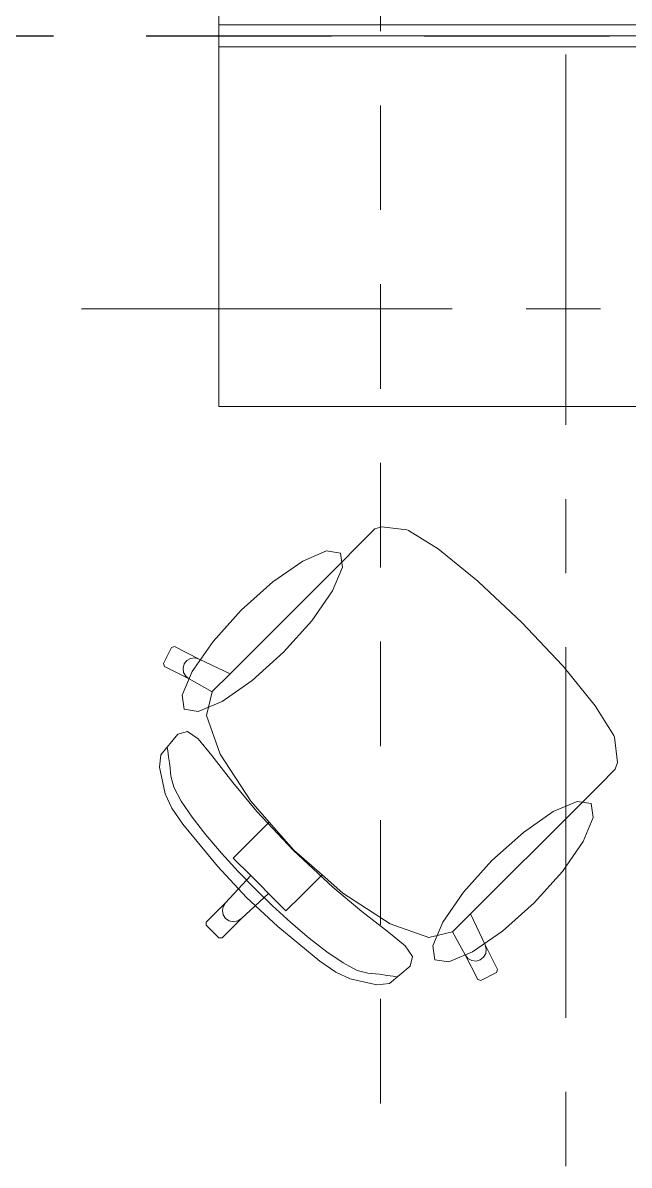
# Model space of a CAD drawing. Header units: inches. Extents: x -19 to 5698, y -728 to 92.
# Drawn here: x 129.087 to 129.905, y 33.251 to 34.793 of the extents above; entities that cross this region are included whole.
import ezdxf

# ---------------------------------------------------------------- set-up
doc = ezdxf.new("R2010")
doc.units = ezdxf.units.IN
doc.header["$MEASUREMENT"] = 0
for name, pattern in [('HIDDEN', [0.375, 0.25, -0.125]), ('Hidden Line', [0.195611, 0.141111, -0.0545]), ('Punto & Raya', [0.65, 0.5, -0.075, 0, -0.075])]:
    doc.linetypes.add(name, pattern=pattern)
doc.layers.add('00 conduct tomacorr', color=120, linetype='HIDDEN', lineweight=30)
for name, color, linetype in [('02 _ ARQ _ ALB _ Ejes Generales', 251, 'Continuous'), ('08 _ STR _ EXT _ 09 Vigas', 251, 'Continuous'), ('Interior - Mobiliario', 7, 'Continuous'), ('Marcador - Secciones', 7, 'Continuous')]:
    doc.layers.add(name, color=color, linetype=linetype)

msp = doc.modelspace()

# ---------------------------------------------------------------- linework, layer by layer
at = {"layer": '00 conduct tomacorr'}
msp.add_line((127.0037, 34.775, 0), (138.6907, 34.775), dxfattribs=at)
at = {"layer": '02 _ ARQ _ ALB _ Ejes Generales', "color": 251, "linetype": 'Punto & Raya', "lineweight": 13, "true_color": 0x636466}
msp.add_line((129.82, 3.05), (129.82, 44.9), dxfattribs=at)
at = {"layer": '08 _ STR _ EXT _ 09 Vigas', "color": 251, "linetype": 'Hidden Line', "lineweight": 13, "true_color": 0x636466}
msp.add_line((129.57, 30.2), (129.57, 39.4), dxfattribs=at)
at = {"layer": 'Interior - Mobiliario', "color": 175, "linetype": 'Continuous', "lineweight": 13}
for p, q in [((129.352, 34.79), (129.352, 34.76)), ((130.637, 34.79), (129.352, 34.79)), ((129.352, 34.76), (130.637, 34.76)), ((129.5624, 34.1096), (129.5404, 34.0877)), ((129.5717, 34.1125), (129.5624, 34.1096)), ((129.6056, 34.1085), (129.5717, 34.1125)), ((129.6077, 34.1076), (129.6056, 34.1085)), ((129.6477, 34.0827), (129.6077, 34.1076)), ((129.5404, 34.0877), (129.5149, 34.0622)), ((129.7014, 34.0391), (129.6477, 34.0827)), ((129.5149, 34.0622), (129.367, 33.9143)), ((129.7022, 34.0384), (129.7014, 34.0391)), ((129.7606, 33.9836), (129.7022, 34.0384)), ((129.7606, 33.9836), (129.8154, 33.9253)), ((129.2881, 33.9496), (129.2773, 33.9282)), ((129.2922, 33.9509), (129.2881, 33.9496)), ((129.3253, 33.9339), (129.2922, 33.9509)), ((129.2773, 33.9282), (129.2787, 33.9241)), ((129.3051, 33.9274), (129.3035, 33.9218)), ((129.3087, 33.932), (129.3051, 33.9274)), ((129.3138, 33.9348), (129.3087, 33.932)), ((129.3196, 33.9355), (129.3138, 33.9348)), ((129.3253, 33.9339), (129.3196, 33.9355)), ((129.367, 33.9143), (129.3253, 33.9339)), ((129.8154, 33.9253), (129.8161, 33.9244)), ((129.2787, 33.9241), (129.3118, 33.9072)), ((129.3035, 33.9218), (129.3043, 33.9159)), ((129.3043, 33.9159), (129.3071, 33.9108)), ((129.3071, 33.9108), (129.3118, 33.9072)), ((129.3428, 33.8901), (129.367, 33.9143)), ((129.8161, 33.9244), (129.8597, 33.8708)), ((129.3118, 33.9072), (129.3428, 33.8899)), ((129.3428, 33.8899), (129.3353, 33.8579)), ((129.3428, 33.8901), (129.3428, 33.8899)), ((129.8597, 33.8708), (129.8846, 33.8307)), ((129.3353, 33.8579), (129.3537, 33.8059)), ((129.2967, 33.8328), (129.2735, 33.8049)), ((129.3096, 33.8362), (129.2967, 33.8328)), ((129.3239, 33.8262), (129.3096, 33.8362)), ((129.3425, 33.8039), (129.3239, 33.8262)), ((129.8846, 33.8307), (129.8855, 33.8286)), ((129.8855, 33.8286), (129.8895, 33.7947)), ((129.2735, 33.8049), (129.2716, 33.7882)), ((129.2831, 33.8102), (129.2823, 33.8147)), ((129.2839, 33.8022), (129.2831, 33.8102)), ((129.2859, 33.7914), (129.2839, 33.8022)), ((129.3705, 33.7677), (129.3425, 33.8039)), ((129.3537, 33.8059), (129.395, 33.7421)), ((129.2716, 33.7882), (129.2794, 33.752)), ((129.2871, 33.776), (129.2859, 33.7914)), ((129.8895, 33.7947), (129.8866, 33.7854)), ((129.291, 33.7613), (129.2871, 33.776)), ((129.8866, 33.7854), (129.8647, 33.7634)), ((129.301, 33.7424), (129.291, 33.7613)), ((129.4032, 33.7284), (129.3705, 33.7677)), ((129.8647, 33.7634), (129.8391, 33.7379)), ((129.2794, 33.752), (129.2883, 33.7328)), ((129.3158, 33.7206), (129.301, 33.7424)), ((129.395, 33.7421), (129.4198, 33.714)), ((129.2883, 33.7328), (129.3032, 33.7111)), ((129.4526, 33.6757), (129.4032, 33.7284)), ((129.8391, 33.7379), (129.6913, 33.5901)), ((129.3032, 33.7111), (129.3501, 33.6544)), ((129.3344, 33.6968), (129.3158, 33.7206)), ((129.4198, 33.714), (129.3924, 33.6866)), ((129.4198, 33.714), (129.4531, 33.6761)), ((129.3556, 33.672), (129.3344, 33.6968)), ((129.3924, 33.6866), (129.3713, 33.6654)), ((129.3781, 33.6474), (129.3556, 33.672)), ((129.3713, 33.6654), (129.3949, 33.6418)), ((129.4526, 33.6757), (129.5054, 33.6262)), ((129.491, 33.6428), (129.4531, 33.6761)), ((129.3501, 33.6544), (129.3892, 33.6122)), ((129.4009, 33.6239), (129.3781, 33.6474)), ((129.3949, 33.6418), (129.3609, 33.6053)), ((129.3949, 33.6418), (129.4069, 33.6299)), ((129.491, 33.6428), (129.4636, 33.6154)), ((129.5191, 33.618), (129.491, 33.6428)), ((129.4188, 33.6179), (129.3823, 33.5839)), ((129.4009, 33.6239), (129.4244, 33.6011)), ((129.4188, 33.6179), (129.4069, 33.6299)), ((129.4424, 33.5943), (129.4188, 33.6179)), ((129.5054, 33.6262), (129.5447, 33.5935)), ((129.5829, 33.5767), (129.5191, 33.618)), ((129.3609, 33.6053), (129.3348, 33.5792)), ((129.3609, 33.6053), (129.3577, 33.6004)), ((129.4314, 33.5731), (129.3892, 33.6122)), ((129.4244, 33.6011), (129.449, 33.5786)), ((129.4636, 33.6154), (129.4424, 33.5943)), ((129.3577, 33.6004), (129.3566, 33.5947)), ((129.3566, 33.5947), (129.3577, 33.5889)), ((129.3577, 33.5889), (129.361, 33.584)), ((129.5447, 33.5935), (129.5809, 33.5655)), ((129.6671, 33.5658), (129.6913, 33.5901)), ((129.6913, 33.5901), (129.7109, 33.5483)), ((129.3348, 33.5792), (129.3349, 33.5749)), ((129.3349, 33.5749), (129.3434, 33.5664)), ((129.3823, 33.5839), (129.3562, 33.5578)), ((129.3659, 33.5808), (129.361, 33.584)), ((129.3717, 33.5796), (129.3659, 33.5808)), ((129.3774, 33.5807), (129.3717, 33.5796)), ((129.3823, 33.5839), (129.3774, 33.5807)), ((129.4881, 33.5263), (129.4314, 33.5731)), ((129.449, 33.5786), (129.4738, 33.5574)), ((129.6349, 33.5583), (129.5829, 33.5767)), ((129.3519, 33.5579), (129.3434, 33.5664)), ((129.3562, 33.5578), (129.3519, 33.5579)), ((129.4738, 33.5574), (129.4976, 33.5388)), ((129.5809, 33.5655), (129.6032, 33.5469)), ((129.6668, 33.5658), (129.6349, 33.5583)), ((129.6671, 33.5658), (129.6668, 33.5658)), ((129.6842, 33.5348), (129.6668, 33.5658)), ((129.6032, 33.5469), (129.6132, 33.5326)), ((129.7109, 33.5483), (129.7125, 33.5426)), ((129.7109, 33.5483), (129.7278, 33.5152)), ((129.7125, 33.5426), (129.7118, 33.5368)), ((129.5098, 33.5114), (129.4881, 33.5263)), ((129.4976, 33.5388), (129.5194, 33.524)), ((129.5194, 33.524), (129.5382, 33.514)), ((129.6132, 33.5326), (129.6098, 33.5197)), ((129.6878, 33.5302), (129.6842, 33.5348)), ((129.7011, 33.5017), (129.6842, 33.5348)), ((129.6929, 33.5273), (129.6878, 33.5302)), ((129.6988, 33.5266), (129.6929, 33.5273)), ((129.7044, 33.5281), (129.6988, 33.5266)), ((129.709, 33.5317), (129.7044, 33.5281)), ((129.7118, 33.5368), (129.709, 33.5317)), ((129.529, 33.5024), (129.5098, 33.5114)), ((129.5382, 33.514), (129.553, 33.5101)), ((129.553, 33.5101), (129.5684, 33.509)), ((129.5684, 33.509), (129.5791, 33.5069)), ((129.6098, 33.5197), (129.5819, 33.4965)), ((129.7266, 33.5112), (129.7052, 33.5003)), ((129.7278, 33.5152), (129.7266, 33.5112)), ((129.5651, 33.4946), (129.529, 33.5024)), ((129.5819, 33.4965), (129.5651, 33.4946)), ((129.5791, 33.5069), (129.5872, 33.5061)), ((129.5872, 33.5061), (129.5917, 33.5053)), ((129.7052, 33.5003), (129.7011, 33.5017))]:
    msp.add_line(p, q, dxfattribs=at)
at = {"layer": 'Interior - Mobiliario', "color": 175, "linetype": 'Continuous', "lineweight": 13, "flags": 128}
for points in [[(130.652, 34.775), (130.652, 36.275), (130.052, 36.275), (130.052, 35.275), (129.352, 35.275), (129.352, 34.775)], [(130.652, 34.775), (130.652, 33.275), (130.052, 33.275), (130.052, 34.275), (129.352, 34.275), (129.352, 34.775)], [(129.3821, 34.0001), (129.344, 33.9576), (129.316, 33.9172), (129.3024, 33.8852), (129.3052, 33.8663), (129.3241, 33.8634), (129.3562, 33.877), (129.3966, 33.905), (129.4391, 33.9432), (129.4772, 33.9856), (129.5052, 34.026), (129.5188, 34.0581), (129.516, 34.077), (129.4971, 34.0799), (129.465, 34.0663), (129.4246, 34.0382)], [(129.7771, 33.6052), (129.7346, 33.567), (129.6942, 33.539), (129.6622, 33.5254), (129.6432, 33.5283), (129.6404, 33.5472), (129.654, 33.5792), (129.682, 33.6196), (129.7201, 33.6621), (129.7626, 33.7002), (129.803, 33.7282), (129.8351, 33.7419), (129.854, 33.739), (129.8568, 33.7201), (129.8432, 33.688), (129.8152, 33.6476)]]:
    msp.add_lwpolyline(points, close=True, dxfattribs=at)
at = {"layer": 'Marcador - Secciones', "color": 251, "linetype": 'Punto & Raya', "lineweight": 13, "true_color": 0x636466}
msp.add_line((97.1666, 34.4067), (148.4403, 34.4067), dxfattribs=at)

doc.saveas('drawing.dxf')
